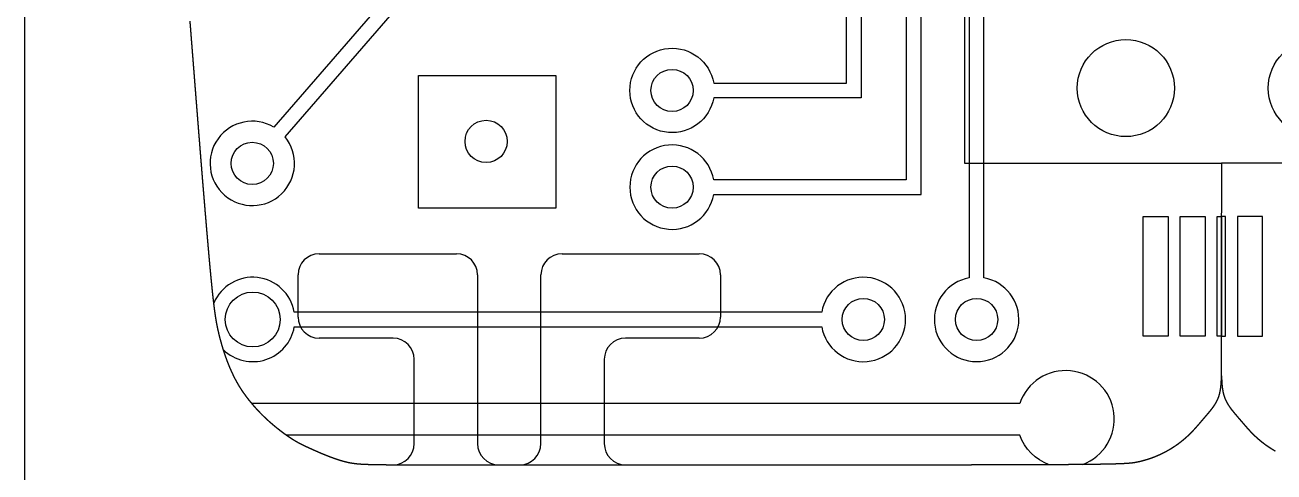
# Model space of a CAD drawing. Header units: millimetres. Extents: x -53 to 1579, y -453 to 381.
# Drawn here: x -53.4 to 5.8, y 167.2 to 188.4 of the extents above; entities that cross this region are included whole.
import ezdxf

# ---------------------------------------------------------------- set-up
doc = ezdxf.new("R2010")
doc.units = ezdxf.units.MM
doc.layers.add('design1 cut', color=1, linetype='Continuous')
doc.layers.add('design1-etch', color=5, linetype='Continuous')
doc.layers.add('toCut', color=1, linetype='Continuous', true_color=0xff0000)

msp = doc.modelspace()

# ---------------------------------------------------------------- linework, layer by layer
msp.add_line((-53.352, 81.237), (-53.352, 381.237))
at = {"layer": 'design1 cut'}
for centre in [(-22.711, 185.286), (-31.517, 182.87), (-42.591, 181.83), (-22.711, 180.704), (-13.658, 174.433), (-8.293, 174.433)]:
    msp.add_circle(centre, 1, dxfattribs=at)
at = {"layer": 'design1-etch'}
for points in [[(-8.643, 224.824), (-8.643, 176.403, 11.340391), (-7.943, 176.403), (-7.943, 224.824, 11.340391)], [(-11.622, 220.674), (-11.622, 181.054), (-20.742, 181.054, 11.340391), (-20.742, 180.354), (-10.922, 180.354), (-10.922, 221.374), (-20.742, 221.374, 11.340391), (-20.742, 220.674)], [(-14.46, 185.636), (-14.46, 216.093), (-20.742, 216.093, -11.340391), (-20.742, 216.793), (-13.76, 216.793), (-13.76, 184.936), (-20.742, 184.936, -11.340391), (-20.742, 185.636)], [(-41.037, 183.089), (-33.571, 191.706, 11.340391), (-34.1, 192.164), (-41.566, 183.547, 11.340391)]]:
    msp.add_lwpolyline(points, format="xyb", close=True, dxfattribs=at)
for points in [[(-34.718, 185.998), (-28.223, 185.998), (-28.223, 179.713), (-34.718, 179.713)], [(0.783, 179.316), (0.783, 173.638), (-0.404, 173.638), (-0.404, 179.316)], [(2.534, 179.316), (2.534, 173.638), (1.346, 173.638), (1.346, 179.316)], [(3.292, 179.318), (3.292, 173.64), (3.097, 173.638), (3.097, 179.316)], [(3.301, 179.318), (3.301, 173.64), (3.496, 173.638), (3.496, 179.316)], [(4.059, 179.316), (4.059, 173.638), (5.246, 173.638), (5.246, 179.316)]]:
    msp.add_lwpolyline(points, close=True, dxfattribs=at)
for points in [[(-43.953, 172.991, 0.599553), (-40.599, 174.083), (-15.627, 174.083, 11.340391), (-15.627, 174.783), (-40.599, 174.783, 0.747029), (-44.41, 175.211)], [(-3.27, 167.558, 1.581146), (-6.252, 170.452), (-42.612, 170.452)], [(-4.851, 167.548, -0.226184), (-6.245, 168.952), (-40.982, 168.952)]]:
    msp.add_lwpolyline(points, format="xyb", dxfattribs=at)
for centre, radius in [((-1.225, 185.397), 2.3), ((7.817, 185.397), 2.3), ((-42.568, 174.433), 1.3)]:
    msp.add_circle(centre, radius, dxfattribs=at)
at = {"layer": 'toCut'}
for p, q in [((-39.422, 177.548), (-32.922, 177.548)), ((-27.922, 177.548), (-21.422, 177.548)), ((-40.422, 174.548), (-40.422, 176.548)), ((-31.922, 176.548), (-31.922, 168.548)), ((-28.922, 168.548), (-28.922, 176.548)), ((-20.422, 176.548), (-20.422, 174.548)), ((-35.922, 173.548), (-39.422, 173.548)), ((-21.422, 173.548), (-24.922, 173.548)), ((-34.922, 168.548), (-34.922, 172.548)), ((-25.922, 172.548), (-25.922, 168.548)), ((-30.922, 167.548), (-29.922, 167.548))]:
    msp.add_line(p, q, dxfattribs=at)
for centre, start, end in [((-39.422, 176.548), 90, 180), ((-32.922, 176.548), 0, 90), ((-27.922, 176.548), 90, 180), ((-21.422, 176.548), 0, 90), ((-39.422, 174.548), 180, 270), ((-21.422, 174.548), 270, 0), ((-35.922, 172.548), 0, 90), ((-24.922, 172.548), 90, 180), ((-35.922, 168.548), 270, 0), ((-30.922, 168.548), 180, 270), ((-29.922, 168.548), 270, 0), ((-24.922, 168.548), 180, 270)]:
    msp.add_arc(centre, 1, start, end, dxfattribs=at)
for points in [[(-8.86, 189.844), (-8.86, 185.844), (-8.86, 181.844)], [(-45.51, 188.288), (-45.521, 188.425), (-45.531, 188.562)], [(-45.489, 188.015), (-45.499, 188.151), (-45.51, 188.288)], [(-45.468, 187.745), (-45.478, 187.88), (-45.489, 188.015)], [(-45.447, 187.477), (-45.457, 187.611), (-45.468, 187.745)], [(-45.426, 187.211), (-45.436, 187.344), (-45.447, 187.477)], [(-45.405, 186.947), (-45.416, 187.079), (-45.426, 187.211)], [(-45.385, 186.685), (-45.395, 186.816), (-45.405, 186.947)], [(-45.364, 186.426), (-45.375, 186.556), (-45.385, 186.685)], [(-45.344, 186.169), (-45.354, 186.298), (-45.364, 186.426)], [(-45.324, 185.915), (-45.334, 186.042), (-45.344, 186.169)], [(-45.305, 185.663), (-45.314, 185.789), (-45.324, 185.915)], [(-45.285, 185.413), (-45.295, 185.538), (-45.305, 185.663)], [(-45.265, 185.167), (-45.275, 185.29), (-45.285, 185.413)], [(-45.246, 184.922), (-45.256, 185.044), (-45.265, 185.167)], [(-45.227, 184.681), (-45.237, 184.801), (-45.246, 184.922)], [(-45.208, 184.442), (-45.218, 184.561), (-45.227, 184.681)], [(-45.189, 184.205), (-45.199, 184.323), (-45.208, 184.442)], [(-45.171, 183.972), (-45.18, 184.088), (-45.189, 184.205)], [(-45.153, 183.741), (-45.162, 183.856), (-45.171, 183.972)], [(-45.134, 183.513), (-45.144, 183.627), (-45.153, 183.741)], [(-45.117, 183.288), (-45.125, 183.401), (-45.134, 183.513)], [(-45.099, 183.066), (-45.108, 183.177), (-45.117, 183.288)], [(-45.081, 182.847), (-45.09, 182.957), (-45.099, 183.066)], [(-45.064, 182.631), (-45.073, 182.739), (-45.081, 182.847)], [(-45.047, 182.418), (-45.056, 182.525), (-45.064, 182.631)], [(-45.03, 182.208), (-45.039, 182.313), (-45.047, 182.418)], [(-45.022, 182.105), (-45.026, 182.157), (-45.03, 182.208)], [(-45.014, 182.002), (-45.018, 182.053), (-45.022, 182.105)], [(-45.005, 181.9), (-45.009, 181.951), (-45.014, 182.002)], [(-44.997, 181.798), (-45.001, 181.849), (-45.005, 181.9)], [(-44.989, 181.698), (-44.993, 181.748), (-44.997, 181.798)], [(-44.981, 181.598), (-44.985, 181.648), (-44.989, 181.698)], [(-44.973, 181.499), (-44.977, 181.549), (-44.981, 181.598)], [(-8.86, 181.844), (-2.782, 181.844), (3.296, 181.844)], [(15.453, 181.844), (9.375, 181.844), (3.296, 181.844)], [(3.296, 181.844), (3.296, 181.743), (3.296, 181.743)], [(3.296, 181.743), (3.296, 181.711), (3.296, 181.679)], [(3.296, 181.679), (3.296, 181.661), (3.296, 181.642)], [(3.296, 181.642), (3.296, 181.547), (3.296, 181.451)], [(-44.965, 181.401), (-44.969, 181.45), (-44.973, 181.499)], [(-44.957, 181.304), (-44.961, 181.353), (-44.965, 181.401)], [(-44.949, 181.208), (-44.953, 181.256), (-44.957, 181.304)], [(-44.942, 181.112), (-44.945, 181.16), (-44.949, 181.208)], [(-44.934, 181.018), (-44.938, 181.065), (-44.942, 181.112)], [(-44.926, 180.924), (-44.93, 180.971), (-44.934, 181.018)], [(3.296, 181.451), (3.296, 181.357), (3.296, 181.263)], [(3.296, 181.263), (3.296, 181.17), (3.296, 181.077)], [(3.296, 181.077), (3.296, 180.985), (3.296, 180.893)], [(-44.919, 180.831), (-44.923, 180.878), (-44.926, 180.924)], [(-44.911, 180.739), (-44.915, 180.785), (-44.919, 180.831)], [(-44.904, 180.648), (-44.907, 180.693), (-44.911, 180.739)], [(-44.896, 180.558), (-44.9, 180.603), (-44.904, 180.648)], [(-44.889, 180.468), (-44.893, 180.513), (-44.896, 180.558)], [(-44.882, 180.38), (-44.885, 180.424), (-44.889, 180.468)], [(3.296, 180.893), (3.296, 180.803), (3.296, 180.712)], [(3.296, 180.712), (3.296, 180.623), (3.296, 180.534)], [(3.296, 180.534), (3.296, 180.446), (3.296, 180.357)], [(-44.875, 180.292), (-44.878, 180.336), (-44.882, 180.38)], [(-44.867, 180.205), (-44.871, 180.249), (-44.875, 180.292)], [(-44.86, 180.119), (-44.864, 180.162), (-44.867, 180.205)], [(-44.853, 180.034), (-44.857, 180.077), (-44.86, 180.119)], [(-44.846, 179.95), (-44.85, 179.992), (-44.853, 180.034)], [(-44.84, 179.867), (-44.843, 179.908), (-44.846, 179.95)], [(-44.833, 179.784), (-44.836, 179.825), (-44.84, 179.867)], [(3.296, 179.932), (3.291, 175.812), (3.287, 171.767)], [(3.296, 180.184), (3.296, 180.058), (3.296, 179.932)], [(3.296, 180.357), (3.296, 180.271), (3.296, 180.184)], [(-44.826, 179.702), (-44.829, 179.743), (-44.833, 179.784)], [(-44.819, 179.622), (-44.823, 179.662), (-44.826, 179.702)], [(-44.813, 179.541), (-44.816, 179.581), (-44.819, 179.622)], [(-44.806, 179.462), (-44.809, 179.502), (-44.813, 179.541)], [(-44.799, 179.384), (-44.803, 179.423), (-44.806, 179.462)], [(-44.793, 179.306), (-44.796, 179.345), (-44.799, 179.384)], [(-44.786, 179.229), (-44.79, 179.268), (-44.793, 179.306)], [(-44.78, 179.153), (-44.783, 179.191), (-44.786, 179.229)], [(-44.767, 179.004), (-44.774, 179.079), (-44.78, 179.153)], [(-44.755, 178.857), (-44.761, 178.931), (-44.767, 179.004)], [(-44.743, 178.714), (-44.749, 178.786), (-44.755, 178.857)], [(-44.731, 178.574), (-44.737, 178.644), (-44.743, 178.714)], [(-44.719, 178.437), (-44.725, 178.505), (-44.731, 178.574)], [(-44.708, 178.302), (-44.714, 178.369), (-44.719, 178.437)], [(-44.696, 178.171), (-44.702, 178.237), (-44.708, 178.302)], [(-44.685, 178.043), (-44.691, 178.107), (-44.696, 178.171)], [(-44.674, 177.917), (-44.68, 177.98), (-44.685, 178.043)], [(-44.664, 177.794), (-44.669, 177.856), (-44.674, 177.917)], [(-44.653, 177.674), (-44.658, 177.734), (-44.664, 177.794)], [(-44.643, 177.557), (-44.648, 177.616), (-44.653, 177.674)], [(-44.632, 177.442), (-44.637, 177.5), (-44.643, 177.557)], [(-44.622, 177.33), (-44.627, 177.386), (-44.632, 177.442)], [(-44.612, 177.221), (-44.617, 177.276), (-44.622, 177.33)], [(-44.603, 177.114), (-44.608, 177.168), (-44.612, 177.221)], [(-44.593, 177.01), (-44.598, 177.062), (-44.603, 177.114)], [(-44.584, 176.909), (-44.589, 176.959), (-44.593, 177.01)], [(-44.575, 176.809), (-44.579, 176.859), (-44.584, 176.909)], [(-44.566, 176.713), (-44.57, 176.761), (-44.575, 176.809)], [(-44.557, 176.618), (-44.561, 176.665), (-44.566, 176.713)], [(-44.548, 176.526), (-44.552, 176.572), (-44.557, 176.618)], [(-44.539, 176.436), (-44.544, 176.481), (-44.548, 176.526)], [(-44.531, 176.349), (-44.535, 176.392), (-44.539, 176.436)], [(-44.523, 176.263), (-44.527, 176.306), (-44.531, 176.349)], [(-44.514, 176.18), (-44.518, 176.222), (-44.523, 176.263)], [(-44.506, 176.099), (-44.51, 176.139), (-44.514, 176.18)], [(-44.498, 176.02), (-44.502, 176.059), (-44.506, 176.099)], [(-44.49, 175.943), (-44.494, 175.981), (-44.498, 176.02)], [(-44.483, 175.868), (-44.487, 175.906), (-44.49, 175.943)], [(-44.475, 175.795), (-44.479, 175.832), (-44.483, 175.868)], [(-44.468, 175.724), (-44.471, 175.76), (-44.475, 175.795)], [(-44.46, 175.655), (-44.464, 175.689), (-44.468, 175.724)], [(-44.453, 175.588), (-44.457, 175.621), (-44.46, 175.655)], [(-44.446, 175.522), (-44.449, 175.555), (-44.453, 175.588)], [(-44.439, 175.458), (-44.442, 175.49), (-44.446, 175.522)], [(-44.432, 175.396), (-44.435, 175.427), (-44.439, 175.458)], [(-44.425, 175.336), (-44.428, 175.366), (-44.432, 175.396)], [(-44.418, 175.277), (-44.422, 175.307), (-44.425, 175.336)], [(-44.411, 175.22), (-44.415, 175.249), (-44.418, 175.277)], [(-44.405, 175.165), (-44.408, 175.192), (-44.411, 175.22)], [(-44.398, 175.111), (-44.402, 175.138), (-44.405, 175.165)], [(-44.392, 175.058), (-44.395, 175.084), (-44.398, 175.111)], [(-44.385, 175.007), (-44.389, 175.032), (-44.392, 175.058)], [(-44.379, 174.957), (-44.382, 174.982), (-44.385, 175.007)], [(-44.373, 174.909), (-44.376, 174.933), (-44.379, 174.957)], [(-44.367, 174.862), (-44.37, 174.885), (-44.373, 174.909)], [(-44.36, 174.816), (-44.363, 174.839), (-44.367, 174.862)], [(-44.354, 174.771), (-44.357, 174.794), (-44.36, 174.816)], [(-44.348, 174.728), (-44.351, 174.75), (-44.354, 174.771)], [(-44.342, 174.686), (-44.345, 174.707), (-44.348, 174.728)], [(-44.336, 174.645), (-44.339, 174.665), (-44.342, 174.686)], [(-44.33, 174.605), (-44.333, 174.625), (-44.336, 174.645)], [(-44.324, 174.566), (-44.327, 174.585), (-44.33, 174.605)], [(-44.319, 174.528), (-44.321, 174.547), (-44.324, 174.566)], [(-44.313, 174.491), (-44.316, 174.509), (-44.319, 174.528)], [(-44.307, 174.455), (-44.31, 174.473), (-44.313, 174.491)], [(-44.301, 174.419), (-44.304, 174.437), (-44.307, 174.455)], [(-44.29, 174.351), (-44.295, 174.385), (-44.301, 174.419)], [(-44.278, 174.286), (-44.284, 174.319), (-44.29, 174.351)], [(-44.267, 174.224), (-44.272, 174.255), (-44.278, 174.286)], [(-44.255, 174.164), (-44.261, 174.194), (-44.267, 174.224)], [(-44.243, 174.106), (-44.249, 174.135), (-44.255, 174.164)], [(-44.232, 174.049), (-44.238, 174.077), (-44.243, 174.106)], [(-44.22, 173.994), (-44.226, 174.022), (-44.232, 174.049)], [(-44.208, 173.94), (-44.214, 173.967), (-44.22, 173.994)], [(-44.184, 173.834), (-44.196, 173.887), (-44.208, 173.94)], [(-44.159, 173.729), (-44.172, 173.782), (-44.184, 173.834)], [(-44.133, 173.625), (-44.146, 173.677), (-44.159, 173.729)], [(-44.107, 173.523), (-44.12, 173.574), (-44.133, 173.625)], [(-44.08, 173.422), (-44.094, 173.472), (-44.107, 173.523)], [(-44.052, 173.322), (-44.066, 173.372), (-44.08, 173.422)], [(-44.024, 173.223), (-44.038, 173.272), (-44.052, 173.322)], [(-43.995, 173.125), (-44.009, 173.174), (-44.024, 173.223)], [(-43.966, 173.029), (-43.98, 173.077), (-43.995, 173.125)], [(-43.935, 172.935), (-43.95, 172.982), (-43.966, 173.029)], [(-43.905, 172.841), (-43.92, 172.888), (-43.935, 172.935)], [(-43.874, 172.749), (-43.889, 172.795), (-43.905, 172.841)], [(-43.842, 172.659), (-43.858, 172.704), (-43.874, 172.749)], [(-43.81, 172.57), (-43.826, 172.615), (-43.842, 172.659)], [(-43.778, 172.483), (-43.794, 172.527), (-43.81, 172.57)], [(-43.746, 172.397), (-43.762, 172.44), (-43.778, 172.483)], [(-43.712, 172.313), (-43.729, 172.355), (-43.746, 172.397)], [(-43.679, 172.231), (-43.696, 172.272), (-43.712, 172.313)], [(-43.646, 172.15), (-43.662, 172.191), (-43.679, 172.231)], [(-43.612, 172.071), (-43.629, 172.111), (-43.646, 172.15)], [(-43.578, 171.994), (-43.595, 172.032), (-43.612, 172.071)], [(-43.543, 171.918), (-43.56, 171.956), (-43.578, 171.994)], [(-43.509, 171.845), (-43.526, 171.881), (-43.543, 171.918)], [(-43.474, 171.773), (-43.491, 171.809), (-43.509, 171.845)], [(-43.439, 171.702), (-43.457, 171.737), (-43.474, 171.773)], [(-43.404, 171.634), (-43.422, 171.668), (-43.439, 171.702)], [(-43.369, 171.566), (-43.387, 171.6), (-43.404, 171.634)], [(-43.334, 171.501), (-43.351, 171.533), (-43.369, 171.566)], [(3.28, 171.527), (3.277, 171.481), (3.274, 171.436)], [(3.281, 171.549), (3.28, 171.538), (3.28, 171.527)], [(3.282, 171.574), (3.281, 171.562), (3.281, 171.549)], [(3.283, 171.6), (3.282, 171.587), (3.282, 171.574)], [(3.284, 171.629), (3.284, 171.622), (3.283, 171.614)], [(3.283, 171.614), (3.283, 171.607), (3.283, 171.6)], [(3.285, 171.663), (3.285, 171.654), (3.284, 171.646)], [(3.284, 171.646), (3.284, 171.637), (3.284, 171.629)], [(3.286, 171.702), (3.285, 171.692), (3.285, 171.682)], [(3.285, 171.682), (3.285, 171.673), (3.285, 171.663)], [(3.287, 171.748), (3.286, 171.736), (3.286, 171.724)], [(3.286, 171.724), (3.286, 171.713), (3.286, 171.702)], [(3.287, 171.767), (3.287, 171.758), (3.287, 171.748)], [(3.306, 171.767), (3.306, 171.758), (3.306, 171.748)], [(3.306, 171.748), (3.307, 171.736), (3.307, 171.724)], [(3.307, 171.724), (3.307, 171.713), (3.307, 171.702)], [(3.307, 171.702), (3.307, 171.692), (3.308, 171.682)], [(3.308, 171.682), (3.308, 171.673), (3.308, 171.663)], [(3.308, 171.663), (3.308, 171.654), (3.309, 171.646)], [(3.309, 171.646), (3.309, 171.637), (3.309, 171.629)], [(3.309, 171.629), (3.309, 171.622), (3.309, 171.614)], [(3.309, 171.614), (3.31, 171.607), (3.31, 171.6)], [(3.31, 171.6), (3.311, 171.587), (3.311, 171.574)], [(3.311, 171.574), (3.312, 171.562), (3.312, 171.549)], [(3.312, 171.549), (3.313, 171.538), (3.313, 171.527)], [(3.313, 171.527), (3.316, 171.481), (3.319, 171.436)], [(-43.298, 171.436), (-43.316, 171.468), (-43.334, 171.501)], [(-43.262, 171.373), (-43.28, 171.405), (-43.298, 171.436)], [(-43.226, 171.311), (-43.244, 171.342), (-43.262, 171.373)], [(-43.189, 171.251), (-43.207, 171.281), (-43.226, 171.311)], [(-43.152, 171.191), (-43.171, 171.221), (-43.189, 171.251)], [(-43.115, 171.133), (-43.134, 171.162), (-43.152, 171.191)], [(-43.078, 171.076), (-43.096, 171.104), (-43.115, 171.133)], [(-43.04, 171.019), (-43.059, 171.047), (-43.078, 171.076)], [(-43.002, 170.963), (-43.021, 170.991), (-43.04, 171.019)], [(-42.963, 170.908), (-42.983, 170.936), (-43.002, 170.963)], [(3.209, 170.949), (3.204, 170.927), (3.199, 170.905)], [(3.219, 170.992), (3.214, 170.97), (3.209, 170.949)], [(3.227, 171.036), (3.223, 171.014), (3.219, 170.992)], [(3.235, 171.08), (3.231, 171.058), (3.227, 171.036)], [(3.249, 171.168), (3.242, 171.124), (3.235, 171.08)], [(3.259, 171.256), (3.254, 171.212), (3.249, 171.168)], [(3.268, 171.346), (3.263, 171.301), (3.259, 171.256)], [(3.274, 171.436), (3.271, 171.391), (3.268, 171.346)], [(3.319, 171.436), (3.322, 171.391), (3.325, 171.346)], [(3.325, 171.346), (3.329, 171.301), (3.334, 171.256)], [(3.334, 171.256), (3.339, 171.212), (3.344, 171.168)], [(3.344, 171.168), (3.351, 171.124), (3.358, 171.08)], [(3.358, 171.08), (3.362, 171.058), (3.365, 171.036)], [(3.365, 171.036), (3.37, 171.014), (3.374, 170.992)], [(3.374, 170.992), (3.379, 170.97), (3.384, 170.949)], [(3.384, 170.949), (3.389, 170.927), (3.394, 170.905)], [(-42.885, 170.801), (-42.924, 170.855), (-42.963, 170.908)], [(-42.806, 170.695), (-42.846, 170.748), (-42.885, 170.801)], [(-42.725, 170.591), (-42.765, 170.643), (-42.806, 170.695)], [(-42.642, 170.489), (-42.683, 170.54), (-42.725, 170.591)], [(-42.557, 170.388), (-42.6, 170.438), (-42.642, 170.489)], [(-42.471, 170.288), (-42.514, 170.338), (-42.557, 170.388)], [(2.953, 170.36), (2.939, 170.34), (2.926, 170.32)], [(2.979, 170.401), (2.966, 170.38), (2.953, 170.36)], [(3.004, 170.442), (2.992, 170.421), (2.979, 170.401)], [(3.029, 170.483), (3.017, 170.462), (3.004, 170.442)], [(3.051, 170.524), (3.04, 170.504), (3.029, 170.483)], [(3.073, 170.566), (3.062, 170.545), (3.051, 170.524)], [(3.093, 170.608), (3.083, 170.587), (3.073, 170.566)], [(3.112, 170.65), (3.103, 170.629), (3.093, 170.608)], [(3.13, 170.692), (3.121, 170.671), (3.112, 170.65)], [(3.146, 170.734), (3.138, 170.713), (3.13, 170.692)], [(3.161, 170.777), (3.153, 170.755), (3.146, 170.734)], [(3.174, 170.819), (3.168, 170.798), (3.161, 170.777)], [(3.187, 170.862), (3.181, 170.841), (3.174, 170.819)], [(3.199, 170.905), (3.193, 170.884), (3.187, 170.862)], [(3.394, 170.905), (3.4, 170.884), (3.406, 170.862)], [(3.406, 170.862), (3.412, 170.841), (3.418, 170.819)], [(3.418, 170.819), (3.425, 170.798), (3.432, 170.777)], [(3.432, 170.777), (3.44, 170.755), (3.447, 170.734)], [(3.447, 170.734), (3.455, 170.713), (3.463, 170.692)], [(3.463, 170.692), (3.472, 170.671), (3.481, 170.65)], [(3.481, 170.65), (3.49, 170.629), (3.5, 170.608)], [(3.5, 170.608), (3.51, 170.587), (3.52, 170.566)], [(3.52, 170.566), (3.531, 170.545), (3.541, 170.524)], [(3.541, 170.524), (3.553, 170.504), (3.564, 170.483)], [(3.564, 170.483), (3.576, 170.462), (3.588, 170.442)], [(3.588, 170.442), (3.601, 170.421), (3.614, 170.401)], [(3.614, 170.401), (3.627, 170.38), (3.64, 170.36)], [(3.64, 170.36), (3.654, 170.34), (3.667, 170.32)], [(-42.384, 170.19), (-42.427, 170.239), (-42.471, 170.288)], [(-42.294, 170.093), (-42.339, 170.141), (-42.384, 170.19)], [(-42.204, 169.997), (-42.249, 170.045), (-42.294, 170.093)], [(-42.111, 169.903), (-42.157, 169.95), (-42.204, 169.997)], [(-42.017, 169.811), (-42.064, 169.857), (-42.111, 169.903)], [(-41.922, 169.72), (-41.97, 169.766), (-42.017, 169.811)], [(2.488, 169.775), (2.457, 169.738), (2.425, 169.701)], [(2.553, 169.85), (2.521, 169.812), (2.488, 169.775)], [(2.618, 169.926), (2.586, 169.888), (2.553, 169.85)], [(2.683, 170.003), (2.65, 169.964), (2.618, 169.926)], [(2.747, 170.081), (2.715, 170.042), (2.683, 170.003)], [(2.809, 170.159), (2.778, 170.12), (2.747, 170.081)], [(2.869, 170.239), (2.839, 170.199), (2.809, 170.159)], [(2.898, 170.279), (2.883, 170.259), (2.869, 170.239)], [(2.926, 170.32), (2.912, 170.299), (2.898, 170.279)], [(3.667, 170.32), (3.681, 170.299), (3.695, 170.279)], [(3.695, 170.279), (3.71, 170.259), (3.724, 170.239)], [(3.724, 170.239), (3.754, 170.199), (3.784, 170.159)], [(3.784, 170.159), (3.815, 170.12), (3.846, 170.081)], [(3.846, 170.081), (3.878, 170.042), (3.91, 170.003)], [(3.91, 170.003), (3.942, 169.964), (3.975, 169.926)], [(3.975, 169.926), (4.007, 169.888), (4.04, 169.85)], [(4.04, 169.85), (4.072, 169.812), (4.104, 169.775)], [(4.104, 169.775), (4.136, 169.738), (4.168, 169.701)], [(-41.825, 169.631), (-41.874, 169.675), (-41.922, 169.72)], [(-41.727, 169.543), (-41.776, 169.587), (-41.825, 169.631)], [(-41.628, 169.457), (-41.677, 169.5), (-41.727, 169.543)], [(-41.528, 169.373), (-41.578, 169.415), (-41.628, 169.457)], [(-41.428, 169.291), (-41.478, 169.332), (-41.528, 169.373)], [(-41.329, 169.213), (-41.379, 169.252), (-41.428, 169.291)], [(-41.28, 169.174), (-41.304, 169.193), (-41.329, 169.213)], [(-41.231, 169.137), (-41.255, 169.155), (-41.28, 169.174)], [(1.998, 169.209), (1.967, 169.176), (1.937, 169.143)], [(2.058, 169.276), (2.028, 169.243), (1.998, 169.209)], [(2.119, 169.345), (2.089, 169.31), (2.058, 169.276)], [(2.179, 169.414), (2.149, 169.379), (2.119, 169.345)], [(2.24, 169.484), (2.209, 169.449), (2.179, 169.414)], [(2.301, 169.555), (2.27, 169.519), (2.24, 169.484)], [(2.362, 169.627), (2.332, 169.591), (2.301, 169.555)], [(2.425, 169.701), (2.394, 169.664), (2.362, 169.627)], [(4.168, 169.701), (4.199, 169.664), (4.23, 169.627)], [(4.23, 169.627), (4.261, 169.591), (4.292, 169.555)], [(4.292, 169.555), (4.323, 169.519), (4.353, 169.484)], [(4.353, 169.484), (4.383, 169.449), (4.414, 169.414)], [(4.414, 169.414), (4.444, 169.379), (4.474, 169.345)], [(4.474, 169.345), (4.504, 169.31), (4.534, 169.276)], [(4.534, 169.276), (4.565, 169.243), (4.595, 169.209)], [(4.595, 169.209), (4.626, 169.176), (4.656, 169.143)], [(-41.183, 169.1), (-41.207, 169.118), (-41.231, 169.137)], [(-41.135, 169.064), (-41.159, 169.082), (-41.183, 169.1)], [(-41.087, 169.029), (-41.111, 169.046), (-41.135, 169.064)], [(-41.04, 168.994), (-41.064, 169.011), (-41.087, 169.029)], [(-40.994, 168.961), (-41.017, 168.978), (-41.04, 168.994)], [(-40.949, 168.929), (-40.972, 168.945), (-40.994, 168.961)], [(-40.904, 168.898), (-40.927, 168.913), (-40.949, 168.929)], [(-40.861, 168.867), (-40.883, 168.882), (-40.904, 168.898)], [(-40.818, 168.838), (-40.839, 168.853), (-40.861, 168.867)], [(-40.776, 168.81), (-40.797, 168.824), (-40.818, 168.838)], [(-40.736, 168.783), (-40.756, 168.797), (-40.776, 168.81)], [(-40.696, 168.757), (-40.716, 168.77), (-40.736, 168.783)], [(-40.657, 168.733), (-40.677, 168.745), (-40.696, 168.757)], [(-40.619, 168.709), (-40.638, 168.721), (-40.657, 168.733)], [(-40.542, 168.662), (-40.581, 168.685), (-40.619, 168.709)], [(-40.466, 168.618), (-40.504, 168.64), (-40.542, 168.662)], [(-40.388, 168.575), (-40.427, 168.597), (-40.466, 168.618)], [(-40.348, 168.554), (-40.368, 168.565), (-40.388, 168.575)], [(1.342, 168.602), (1.306, 168.575), (1.271, 168.548)], [(1.412, 168.657), (1.377, 168.63), (1.342, 168.602)], [(1.482, 168.714), (1.447, 168.686), (1.412, 168.657)], [(1.55, 168.772), (1.516, 168.743), (1.482, 168.714)], [(1.617, 168.831), (1.584, 168.801), (1.55, 168.772)], [(1.683, 168.891), (1.65, 168.861), (1.617, 168.831)], [(1.748, 168.952), (1.716, 168.922), (1.683, 168.891)], [(1.812, 169.015), (1.78, 168.984), (1.748, 168.952)], [(1.875, 169.079), (1.843, 169.047), (1.812, 169.015)], [(1.937, 169.143), (1.906, 169.111), (1.875, 169.079)], [(4.656, 169.143), (4.687, 169.111), (4.718, 169.079)], [(4.718, 169.079), (4.749, 169.047), (4.781, 169.015)], [(4.781, 169.015), (4.813, 168.984), (4.845, 168.952)], [(4.845, 168.952), (4.877, 168.922), (4.91, 168.891)], [(4.91, 168.891), (4.943, 168.861), (4.976, 168.831)], [(4.976, 168.831), (5.009, 168.801), (5.043, 168.772)], [(5.043, 168.772), (5.077, 168.743), (5.111, 168.714)], [(5.111, 168.714), (5.146, 168.686), (5.18, 168.657)], [(5.18, 168.657), (5.216, 168.63), (5.251, 168.602)], [(5.251, 168.602), (5.286, 168.575), (5.322, 168.548)], [(-40.307, 168.533), (-40.327, 168.543), (-40.348, 168.554)], [(-40.264, 168.511), (-40.285, 168.522), (-40.307, 168.533)], [(-40.22, 168.489), (-40.242, 168.5), (-40.264, 168.511)], [(-40.175, 168.467), (-40.198, 168.478), (-40.22, 168.489)], [(-40.128, 168.444), (-40.152, 168.456), (-40.175, 168.467)], [(-40.079, 168.421), (-40.103, 168.433), (-40.128, 168.444)], [(-40.028, 168.397), (-40.053, 168.409), (-40.079, 168.421)], [(-39.974, 168.372), (-40.001, 168.384), (-40.028, 168.397)], [(-39.918, 168.346), (-39.946, 168.359), (-39.974, 168.372)], [(-39.859, 168.319), (-39.889, 168.333), (-39.918, 168.346)], [(-39.798, 168.291), (-39.828, 168.305), (-39.859, 168.319)], [(-39.733, 168.262), (-39.765, 168.276), (-39.798, 168.291)], [(-39.666, 168.232), (-39.699, 168.247), (-39.733, 168.262)], [(-39.596, 168.201), (-39.631, 168.216), (-39.666, 168.232)], [(-39.524, 168.169), (-39.56, 168.185), (-39.596, 168.201)], [(-39.45, 168.137), (-39.487, 168.153), (-39.524, 168.169)], [(-39.374, 168.104), (-39.412, 168.121), (-39.45, 168.137)], [(-39.297, 168.072), (-39.336, 168.088), (-39.374, 168.104)], [(-39.218, 168.039), (-39.257, 168.055), (-39.297, 168.072)], [(-39.138, 168.006), (-39.178, 168.022), (-39.218, 168.039)], [(-39.056, 167.974), (-39.097, 167.99), (-39.138, 168.006)], [(-38.974, 167.941), (-39.015, 167.957), (-39.056, 167.974)], [(0.257, 167.965), (0.215, 167.947), (0.173, 167.93)], [(0.34, 168.001), (0.299, 167.983), (0.257, 167.965)], [(0.423, 168.039), (0.382, 168.02), (0.34, 168.001)], [(0.504, 168.078), (0.464, 168.059), (0.423, 168.039)], [(0.585, 168.119), (0.545, 168.099), (0.504, 168.078)], [(0.665, 168.161), (0.625, 168.14), (0.585, 168.119)], [(0.744, 168.205), (0.704, 168.183), (0.665, 168.161)], [(0.822, 168.25), (0.783, 168.227), (0.744, 168.205)], [(0.899, 168.296), (0.861, 168.273), (0.822, 168.25)], [(0.975, 168.344), (0.937, 168.32), (0.899, 168.296)], [(1.051, 168.393), (1.013, 168.368), (0.975, 168.344)], [(1.125, 168.443), (1.088, 168.418), (1.051, 168.393)], [(1.198, 168.495), (1.162, 168.469), (1.125, 168.443)], [(1.271, 168.548), (1.235, 168.521), (1.198, 168.495)], [(5.322, 168.548), (5.358, 168.521), (5.394, 168.495)], [(5.394, 168.495), (5.431, 168.469), (5.468, 168.443)], [(5.468, 168.443), (5.505, 168.418), (5.542, 168.393)], [(5.542, 168.393), (5.58, 168.368), (5.617, 168.344)], [(5.617, 168.344), (5.656, 168.32), (5.694, 168.296)], [(5.694, 168.296), (5.732, 168.273), (5.771, 168.25)], [(5.771, 168.25), (5.81, 168.227), (5.849, 168.205)], [(-38.891, 167.91), (-38.933, 167.925), (-38.974, 167.941)], [(-38.808, 167.879), (-38.85, 167.894), (-38.891, 167.91)], [(-38.724, 167.848), (-38.766, 167.863), (-38.808, 167.879)], [(-38.641, 167.819), (-38.682, 167.834), (-38.724, 167.848)], [(-38.557, 167.791), (-38.599, 167.805), (-38.641, 167.819)], [(-38.474, 167.764), (-38.515, 167.777), (-38.557, 167.791)], [(-38.391, 167.738), (-38.432, 167.751), (-38.474, 167.764)], [(-38.309, 167.714), (-38.35, 167.726), (-38.391, 167.738)], [(-38.228, 167.691), (-38.268, 167.703), (-38.309, 167.714)], [(-38.148, 167.671), (-38.188, 167.681), (-38.228, 167.691)], [(-38.068, 167.652), (-38.108, 167.661), (-38.148, 167.671)], [(-37.987, 167.635), (-38.028, 167.643), (-38.068, 167.652)], [(-37.946, 167.627), (-37.967, 167.631), (-37.987, 167.635)], [(-37.904, 167.62), (-37.925, 167.623), (-37.946, 167.627)], [(-37.861, 167.613), (-37.882, 167.616), (-37.904, 167.62)], [(-37.816, 167.606), (-37.839, 167.609), (-37.861, 167.613)], [(-37.77, 167.6), (-37.793, 167.603), (-37.816, 167.606)], [(-37.722, 167.594), (-37.746, 167.597), (-37.77, 167.6)], [(-37.672, 167.588), (-37.697, 167.591), (-37.722, 167.594)], [(-37.62, 167.583), (-37.646, 167.586), (-37.672, 167.588)], [(-37.566, 167.578), (-37.593, 167.581), (-37.62, 167.583)], [(-37.509, 167.574), (-37.537, 167.576), (-37.566, 167.578)], [(-37.449, 167.569), (-37.479, 167.571), (-37.509, 167.574)], [(-37.386, 167.565), (-37.418, 167.567), (-37.449, 167.569)], [(-37.353, 167.564), (-37.37, 167.565), (-37.386, 167.565)], [(-37.32, 167.562), (-37.337, 167.563), (-37.353, 167.564)], [(-37.285, 167.56), (-37.303, 167.561), (-37.32, 167.562)], [(-37.25, 167.558), (-37.268, 167.559), (-37.285, 167.56)], [(-37.214, 167.557), (-37.232, 167.558), (-37.25, 167.558)], [(-37.177, 167.555), (-37.195, 167.556), (-37.214, 167.557)], [(-37.139, 167.554), (-37.158, 167.555), (-37.177, 167.555)], [(-37.1, 167.553), (-37.119, 167.553), (-37.139, 167.554)], [(-37.059, 167.551), (-37.08, 167.552), (-37.1, 167.553)], [(-37.018, 167.55), (-37.039, 167.551), (-37.059, 167.551)], [(-36.976, 167.549), (-36.997, 167.549), (-37.018, 167.55)], [(-36.933, 167.548), (-36.954, 167.548), (-36.976, 167.549)], [(-36.888, 167.547), (-36.91, 167.547), (-36.933, 167.548)], [(-36.842, 167.545), (-36.865, 167.546), (-36.888, 167.547)], [(-36.795, 167.544), (-36.819, 167.545), (-36.842, 167.545)], [(-36.747, 167.544), (-36.771, 167.544), (-36.795, 167.544)], [(-36.698, 167.543), (-36.723, 167.543), (-36.747, 167.544)], [(-36.647, 167.542), (-36.673, 167.542), (-36.698, 167.543)], [(-36.596, 167.541), (-36.621, 167.541), (-36.647, 167.542)], [(-36.542, 167.54), (-36.569, 167.541), (-36.596, 167.541)], [(-36.488, 167.54), (-36.515, 167.54), (-36.542, 167.54)], [(-36.432, 167.539), (-36.46, 167.539), (-36.488, 167.54)], [(-36.374, 167.538), (-36.403, 167.539), (-36.432, 167.539)], [(-36.316, 167.538), (-36.345, 167.538), (-36.374, 167.538)], [(-36.255, 167.537), (-36.286, 167.538), (-36.316, 167.538)], [(-36.194, 167.537), (-36.225, 167.537), (-36.255, 167.537)], [(-36.13, 167.536), (-36.162, 167.537), (-36.194, 167.537)], [(-36.066, 167.536), (-36.098, 167.536), (-36.13, 167.536)], [(-35.999, 167.536), (-36.033, 167.536), (-36.066, 167.536)], [(-35.931, 167.535), (-35.965, 167.535), (-35.999, 167.536)], [(-35.862, 167.535), (-35.897, 167.535), (-35.931, 167.535)], [(-35.791, 167.535), (-35.826, 167.535), (-35.862, 167.535)], [(-35.718, 167.534), (-35.754, 167.534), (-35.791, 167.535)], [(-35.643, 167.534), (-35.681, 167.534), (-35.718, 167.534)], [(-35.567, 167.534), (-35.605, 167.534), (-35.643, 167.534)], [(-35.489, 167.534), (-35.528, 167.534), (-35.567, 167.534)], [(-35.409, 167.533), (-35.449, 167.534), (-35.489, 167.534)], [(-35.328, 167.533), (-35.369, 167.533), (-35.409, 167.533)], [(-35.244, 167.533), (-35.286, 167.533), (-35.328, 167.533)], [(-35.159, 167.533), (-35.202, 167.533), (-35.244, 167.533)], [(-35.072, 167.533), (-35.115, 167.533), (-35.159, 167.533)], [(-34.983, 167.533), (-35.027, 167.533), (-35.072, 167.533)], [(-34.892, 167.533), (-34.937, 167.533), (-34.983, 167.533)], [(-34.799, 167.533), (-34.845, 167.533), (-34.892, 167.533)], [(-34.704, 167.533), (-34.751, 167.533), (-34.799, 167.533)], [(-34.607, 167.533), (-34.655, 167.533), (-34.704, 167.533)], [(-34.508, 167.533), (-34.557, 167.533), (-34.607, 167.533)], [(-34.407, 167.533), (-34.457, 167.533), (-34.508, 167.533)], [(-34.304, 167.533), (-34.355, 167.533), (-34.407, 167.533)], [(-34.198, 167.533), (-34.251, 167.533), (-34.304, 167.533)], [(-34.091, 167.533), (-34.145, 167.533), (-34.198, 167.533)], [(-33.981, 167.533), (-34.036, 167.533), (-34.091, 167.533)], [(-18.635, 167.533), (-19.453, 167.533), (-20.272, 167.533)], [(-17.817, 167.533), (-18.226, 167.533), (-18.635, 167.533)], [(-17.409, 167.533), (-17.613, 167.533), (-17.817, 167.533)], [(-17.002, 167.533), (-17.205, 167.533), (-17.409, 167.533)], [(-16.596, 167.533), (-16.799, 167.533), (-17.002, 167.533)], [(-16.191, 167.533), (-16.393, 167.533), (-16.596, 167.533)], [(-15.788, 167.533), (-15.989, 167.533), (-16.191, 167.533)], [(-15.387, 167.533), (-15.587, 167.533), (-15.788, 167.533)], [(-14.987, 167.533), (-15.187, 167.533), (-15.387, 167.533)], [(-14.59, 167.533), (-14.789, 167.533), (-14.987, 167.533)], [(-14.195, 167.533), (-14.393, 167.533), (-14.59, 167.533)], [(-13.803, 167.533), (-13.999, 167.533), (-14.195, 167.533)], [(-13.414, 167.533), (-13.609, 167.533), (-13.803, 167.533)], [(-13.028, 167.533), (-13.221, 167.533), (-13.414, 167.533)], [(-12.836, 167.534), (-12.932, 167.534), (-13.028, 167.533)], [(-12.645, 167.534), (-12.74, 167.534), (-12.836, 167.534)], [(-12.455, 167.534), (-12.55, 167.534), (-12.645, 167.534)], [(-12.265, 167.534), (-12.36, 167.534), (-12.455, 167.534)], [(-12.077, 167.534), (-12.171, 167.534), (-12.265, 167.534)], [(-11.889, 167.534), (-11.983, 167.534), (-12.077, 167.534)], [(-11.703, 167.534), (-11.796, 167.534), (-11.889, 167.534)], [(-11.517, 167.534), (-11.61, 167.534), (-11.703, 167.534)], [(-11.333, 167.534), (-11.425, 167.534), (-11.517, 167.534)], [(-11.149, 167.535), (-11.241, 167.534), (-11.333, 167.534)], [(-10.967, 167.535), (-11.058, 167.535), (-11.149, 167.535)], [(-10.786, 167.535), (-10.877, 167.535), (-10.967, 167.535)], [(-10.606, 167.535), (-10.696, 167.535), (-10.786, 167.535)], [(-10.427, 167.535), (-10.516, 167.535), (-10.606, 167.535)], [(-10.249, 167.535), (-10.338, 167.535), (-10.427, 167.535)], [(-10.073, 167.535), (-10.161, 167.535), (-10.249, 167.535)], [(-9.897, 167.536), (-9.985, 167.536), (-10.073, 167.535)], [(-9.723, 167.536), (-9.81, 167.536), (-9.897, 167.536)], [(-9.55, 167.536), (-9.637, 167.536), (-9.723, 167.536)], [(-9.379, 167.536), (-9.465, 167.536), (-9.55, 167.536)], [(-9.209, 167.536), (-9.294, 167.536), (-9.379, 167.536)], [(-9.04, 167.537), (-9.124, 167.537), (-9.209, 167.536)], [(-8.873, 167.537), (-8.956, 167.537), (-9.04, 167.537)], [(-8.707, 167.537), (-8.79, 167.537), (-8.873, 167.537)], [(-8.542, 167.537), (-8.625, 167.537), (-8.707, 167.537)], [(-8.379, 167.538), (-8.461, 167.538), (-8.542, 167.537)], [(-8.218, 167.538), (-8.299, 167.538), (-8.379, 167.538)], [(-8.058, 167.538), (-8.138, 167.538), (-8.218, 167.538)], [(-7.9, 167.538), (-7.979, 167.538), (-8.058, 167.538)], [(-7.743, 167.539), (-7.821, 167.539), (-7.9, 167.538)], [(-7.587, 167.539), (-7.665, 167.539), (-7.743, 167.539)], [(-7.434, 167.539), (-7.511, 167.539), (-7.587, 167.539)], [(-7.282, 167.54), (-7.358, 167.54), (-7.434, 167.539)], [(-7.132, 167.54), (-7.207, 167.54), (-7.282, 167.54)], [(-6.983, 167.54), (-7.057, 167.54), (-7.132, 167.54)], [(-6.836, 167.541), (-6.91, 167.541), (-6.983, 167.54)], [(-6.691, 167.541), (-6.764, 167.541), (-6.836, 167.541)], [(-6.548, 167.542), (-6.62, 167.541), (-6.691, 167.541)], [(-6.407, 167.542), (-6.477, 167.542), (-6.548, 167.542)], [(-6.267, 167.542), (-6.337, 167.542), (-6.407, 167.542)], [(-6.13, 167.543), (-6.198, 167.542), (-6.267, 167.542)], [(-5.994, 167.543), (-6.062, 167.543), (-6.13, 167.543)], [(-5.86, 167.544), (-5.927, 167.543), (-5.994, 167.543)], [(-5.728, 167.544), (-5.794, 167.544), (-5.86, 167.544)], [(-5.598, 167.544), (-5.663, 167.544), (-5.728, 167.544)], [(-5.47, 167.545), (-5.534, 167.545), (-5.598, 167.544)], [(-5.344, 167.545), (-5.407, 167.545), (-5.47, 167.545)], [(-5.22, 167.546), (-5.282, 167.546), (-5.344, 167.545)], [(-5.099, 167.546), (-5.16, 167.546), (-5.22, 167.546)], [(-4.979, 167.547), (-5.039, 167.547), (-5.099, 167.546)], [(-4.861, 167.548), (-4.92, 167.547), (-4.979, 167.547)], [(-4.746, 167.548), (-4.804, 167.548), (-4.861, 167.548)], [(-4.633, 167.549), (-4.69, 167.548), (-4.746, 167.548)], [(-4.522, 167.549), (-4.578, 167.549), (-4.633, 167.549)], [(-4.413, 167.55), (-4.468, 167.549), (-4.522, 167.549)], [(-4.307, 167.55), (-4.36, 167.55), (-4.413, 167.55)], [(-4.203, 167.551), (-4.255, 167.551), (-4.307, 167.55)], [(-4.101, 167.552), (-4.152, 167.551), (-4.203, 167.551)], [(-4.001, 167.552), (-4.051, 167.552), (-4.101, 167.552)], [(-3.903, 167.553), (-3.952, 167.553), (-4.001, 167.552)], [(-3.808, 167.554), (-3.855, 167.553), (-3.903, 167.553)], [(-3.714, 167.554), (-3.761, 167.554), (-3.808, 167.554)], [(-3.623, 167.555), (-3.668, 167.555), (-3.714, 167.554)], [(-3.533, 167.556), (-3.578, 167.555), (-3.623, 167.555)], [(-3.446, 167.557), (-3.49, 167.556), (-3.533, 167.556)], [(-3.361, 167.557), (-3.403, 167.557), (-3.446, 167.557)], [(-3.277, 167.558), (-3.319, 167.558), (-3.361, 167.557)], [(-3.196, 167.559), (-3.237, 167.558), (-3.277, 167.558)], [(-3.116, 167.56), (-3.156, 167.559), (-3.196, 167.559)], [(-3.039, 167.56), (-3.077, 167.56), (-3.116, 167.56)], [(-2.963, 167.561), (-3.001, 167.561), (-3.039, 167.56)], [(-2.889, 167.562), (-2.926, 167.562), (-2.963, 167.561)], [(-2.817, 167.563), (-2.853, 167.563), (-2.889, 167.562)], [(-2.746, 167.564), (-2.781, 167.563), (-2.817, 167.563)], [(-2.678, 167.565), (-2.712, 167.564), (-2.746, 167.564)], [(-2.611, 167.566), (-2.644, 167.565), (-2.678, 167.565)], [(-2.545, 167.567), (-2.578, 167.566), (-2.611, 167.566)], [(-2.482, 167.568), (-2.514, 167.567), (-2.545, 167.567)], [(-2.42, 167.569), (-2.451, 167.568), (-2.482, 167.568)], [(-2.36, 167.569), (-2.39, 167.569), (-2.42, 167.569)], [(-2.301, 167.57), (-2.33, 167.57), (-2.36, 167.569)], [(-2.244, 167.572), (-2.272, 167.571), (-2.301, 167.57)], [(-2.188, 167.573), (-2.216, 167.572), (-2.244, 167.572)], [(-2.134, 167.574), (-2.161, 167.573), (-2.188, 167.573)], [(-2.081, 167.575), (-2.108, 167.574), (-2.134, 167.574)], [(-2.03, 167.576), (-2.056, 167.575), (-2.081, 167.575)], [(-1.981, 167.577), (-2.005, 167.576), (-2.03, 167.576)], [(-1.932, 167.578), (-1.956, 167.577), (-1.981, 167.577)], [(-1.885, 167.579), (-1.909, 167.579), (-1.932, 167.578)], [(-1.84, 167.58), (-1.863, 167.58), (-1.885, 167.579)], [(-1.796, 167.582), (-1.818, 167.581), (-1.84, 167.58)], [(-1.753, 167.583), (-1.774, 167.582), (-1.796, 167.582)], [(-1.711, 167.584), (-1.732, 167.583), (-1.753, 167.583)], [(-1.671, 167.585), (-1.691, 167.585), (-1.711, 167.584)], [(-1.632, 167.586), (-1.651, 167.586), (-1.671, 167.585)], [(-1.594, 167.588), (-1.613, 167.587), (-1.632, 167.586)], [(-1.557, 167.589), (-1.575, 167.588), (-1.594, 167.588)], [(-1.521, 167.59), (-1.539, 167.59), (-1.557, 167.589)], [(-1.487, 167.592), (-1.504, 167.591), (-1.521, 167.59)], [(-1.453, 167.593), (-1.47, 167.592), (-1.487, 167.592)], [(-1.421, 167.594), (-1.437, 167.594), (-1.453, 167.593)], [(-1.389, 167.596), (-1.405, 167.595), (-1.421, 167.594)], [(-1.359, 167.597), (-1.374, 167.597), (-1.389, 167.596)], [(-1.33, 167.599), (-1.344, 167.598), (-1.359, 167.597)], [(-1.301, 167.6), (-1.315, 167.599), (-1.33, 167.599)], [(-1.274, 167.602), (-1.288, 167.601), (-1.301, 167.6)], [(-1.247, 167.603), (-1.261, 167.602), (-1.274, 167.602)], [(-1.222, 167.605), (-1.234, 167.604), (-1.247, 167.603)], [(-1.197, 167.606), (-1.209, 167.605), (-1.222, 167.605)], [(-1.173, 167.608), (-1.185, 167.607), (-1.197, 167.606)], [(-1.127, 167.611), (-1.15, 167.609), (-1.173, 167.608)], [(-1.085, 167.614), (-1.106, 167.613), (-1.127, 167.611)], [(-1.045, 167.618), (-1.065, 167.616), (-1.085, 167.614)], [(-1.007, 167.621), (-1.026, 167.619), (-1.045, 167.618)], [(-0.973, 167.625), (-0.99, 167.623), (-1.007, 167.621)], [(-0.94, 167.628), (-0.956, 167.627), (-0.973, 167.625)], [(-0.909, 167.632), (-0.924, 167.63), (-0.94, 167.628)], [(-0.88, 167.636), (-0.894, 167.634), (-0.909, 167.632)], [(-0.852, 167.64), (-0.866, 167.638), (-0.88, 167.636)], [(-0.826, 167.644), (-0.839, 167.642), (-0.852, 167.64)], [(-0.801, 167.648), (-0.814, 167.646), (-0.826, 167.644)], [(-0.753, 167.657), (-0.777, 167.652), (-0.801, 167.648)], [(-0.707, 167.666), (-0.73, 167.661), (-0.753, 167.657)], [(-0.616, 167.685), (-0.661, 167.675), (-0.707, 167.666)], [(-0.526, 167.706), (-0.571, 167.695), (-0.616, 167.685)], [(-0.436, 167.728), (-0.481, 167.717), (-0.526, 167.706)], [(-0.347, 167.752), (-0.391, 167.74), (-0.436, 167.728)], [(-0.258, 167.778), (-0.302, 167.765), (-0.347, 167.752)], [(-0.17, 167.805), (-0.214, 167.792), (-0.258, 167.778)], [(-0.083, 167.834), (-0.127, 167.82), (-0.17, 167.805)], [(0.003, 167.864), (-0.04, 167.849), (-0.083, 167.834)], [(0.089, 167.896), (0.046, 167.88), (0.003, 167.864)], [(0.173, 167.93), (0.131, 167.913), (0.089, 167.896)]]:
    msp.add_open_spline(points, degree=2, dxfattribs=at)
msp.add_open_spline([(-20.272, 167.533), (-20.68, 167.533), (-21.089, 167.533), (-21.292, 167.533), (-21.495, 167.533), (-21.698, 167.533), (-21.901, 167.533), (-22.103, 167.533), (-22.305, 167.533), (-22.507, 167.533), (-22.708, 167.533), (-22.908, 167.533), (-23.109, 167.533), (-23.308, 167.533), (-23.508, 167.533), (-23.706, 167.533), (-23.904, 167.533), (-24.102, 167.533), (-24.299, 167.533), (-24.495, 167.533), (-24.69, 167.533), (-24.885, 167.533), (-25.079, 167.533), (-25.272, 167.533), (-25.465, 167.533), (-25.561, 167.533), (-25.657, 167.533), (-25.752, 167.533), (-25.848, 167.533), (-25.943, 167.533), (-26.038, 167.533), (-26.132, 167.533), (-26.227, 167.533), (-26.321, 167.533), (-26.415, 167.533), (-26.509, 167.533), (-26.602, 167.533), (-26.695, 167.533), (-26.789, 167.533), (-26.881, 167.533), (-26.974, 167.533), (-27.066, 167.533), (-27.158, 167.533), (-27.25, 167.533), (-27.341, 167.533), (-27.433, 167.533), (-27.524, 167.533), (-27.614, 167.533), (-27.705, 167.533), (-27.795, 167.533), (-27.885, 167.533), (-27.974, 167.533), (-28.064, 167.533), (-28.152, 167.533), (-28.241, 167.533), (-28.329, 167.533), (-28.418, 167.533), (-28.505, 167.533), (-28.593, 167.533), (-28.68, 167.533), (-28.767, 167.533), (-28.853, 167.533), (-28.94, 167.533), (-29.025, 167.533), (-29.111, 167.533), (-29.196, 167.533), (-29.281, 167.533), (-29.365, 167.533), (-29.45, 167.533), (-29.534, 167.533), (-29.617, 167.533), (-29.7, 167.533), (-29.783, 167.533), (-29.865, 167.533), (-29.948, 167.533), (-30.029, 167.533), (-30.111, 167.533), (-30.192, 167.533), (-30.272, 167.533), (-30.352, 167.533), (-30.432, 167.533), (-30.512, 167.533), (-30.591, 167.533), (-30.669, 167.533), (-30.748, 167.533), (-30.826, 167.533), (-30.903, 167.533), (-30.98, 167.533), (-31.057, 167.533), (-31.133, 167.533), (-31.209, 167.533), (-31.285, 167.533), (-31.36, 167.533), (-31.434, 167.533), (-31.509, 167.533), (-31.582, 167.533), (-31.656, 167.533), (-31.728, 167.533), (-31.801, 167.533), (-31.873, 167.533), (-31.945, 167.533), (-32.016, 167.533), (-32.087, 167.533), (-32.157, 167.533), (-32.227, 167.533), (-32.296, 167.533), (-32.365, 167.533), (-32.433, 167.533), (-32.501, 167.533), (-32.568, 167.533), (-32.635, 167.533), (-32.702, 167.533), (-32.768, 167.533), (-32.833, 167.533), (-32.898, 167.533), (-32.963, 167.533), (-33.027, 167.533), (-33.09, 167.533), (-33.153, 167.533), (-33.216, 167.533), (-33.278, 167.533), (-33.339, 167.533), (-33.4, 167.533), (-33.461, 167.533), (-33.521, 167.533), (-33.58, 167.533), (-33.639, 167.533), (-33.697, 167.533), (-33.755, 167.533), (-33.812, 167.533), (-33.869, 167.533), (-33.925, 167.533), (-33.981, 167.533)], degree=2, knots=[249, 249, 249, 250, 250, 251, 251, 252, 252, 253, 253, 254, 254, 255, 255, 256, 256, 257, 257, 258, 258, 259, 259, 260, 260, 261, 261, 262, 262, 263, 263, 264, 264, 265, 265, 266, 266, 267, 267, 268, 268, 269, 269, 270, 270, 271, 271, 272, 272, 273, 273, 274, 274, 275, 275, 276, 276, 277, 277, 278, 278, 279, 279, 280, 280, 281, 281, 282, 282, 283, 283, 284, 284, 285, 285, 286, 286, 287, 287, 288, 288, 289, 289, 290, 290, 291, 291, 292, 292, 293, 293, 294, 294, 295, 295, 296, 296, 297, 297, 298, 298, 299, 299, 300, 300, 301, 301, 302, 302, 303, 303, 304, 304, 305, 305, 306, 306, 307, 307, 308, 308, 309, 309, 310, 310, 311, 311, 312, 312, 313, 313, 314, 314, 315, 315, 315], dxfattribs=at)

doc.saveas('drawing.dxf')
